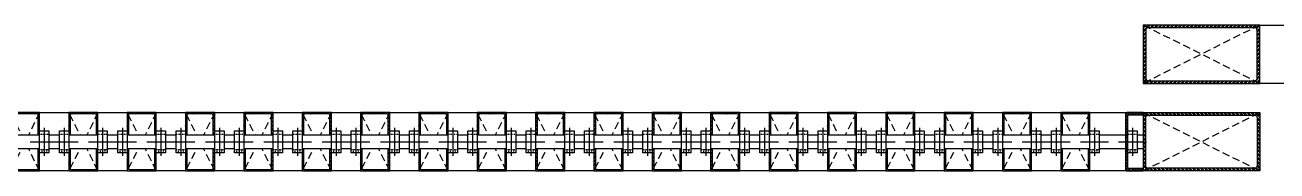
# Model space of a CAD drawing. Header units: millimetres. Extents: x -244126 to 368105, y -173968 to 259060.
# Drawn here: x 23548 to 24621, y 32610 to 32735 of the extents above; entities that cross this region are included whole.
import ezdxf

# ---------------------------------------------------------------- set-up
doc = ezdxf.new("R2010")
doc.units = ezdxf.units.MM
doc.header["$MEASUREMENT"] = 0
doc.linetypes.add('HIDDEN', pattern=[9.525, 6.35, -3.175])
doc.linetypes.add('TA_L1', pattern=[6.5, 3.55, -2.95])
for name, color, linetype in [('000 - H A T C H', 8, 'Continuous'), ('000 - H I D D E N', 7, 'Continuous'), ('000 - WIPEOUT', 250, 'Continuous'), ('001 - ASCESSORIES', 1, 'Continuous'), ('002 - STRUCTURAL STEEL', 4, 'Continuous'), ('A04_TUBE SERIES', 7, 'Continuous')]:
    doc.layers.add(name, color=color, linetype=linetype)

# ---------------------------------------------------------------- blocks, each defined once
blk = doc.blocks.new('*U3368')
at = {"color": 250}
blk.add_wipeout([(100, 0), (100, 50), (0, 50), (0, 0)], dxfattribs=at).dxf.layer = '000 - WIPEOUT'
at = {"layer": '000 - H A T C H'}
h = blk.add_hatch(dxfattribs=at)
h.set_pattern_fill('ANSI32', color=256, scale=0.25)
h.set_pattern_definition([(45, (87.5, 37.5), (-1.6838, 1.6838), []), (45, (88.6225, 37.5), (-1.6838, 1.6838), [])])
edge = h.paths.add_edge_path()
edge.add_line((100, 3), (100, 47))
edge.add_arc((97, 47), 3, 0, 90)
edge.add_line((97, 50), (3, 50))
edge.add_arc((3, 47), 3, 90, 180)
edge.add_line((0, 47), (0, 3))
edge.add_arc((3, 3), 3, 180, 270)
edge.add_line((3, 0), (97, 0))
edge.add_arc((97, 3), 3, 270, 360)
edge = h.paths.add_edge_path(flags=16)
edge.add_line((97.7, 4.3), (97.7, 45.7))
edge.add_arc((95.7, 45.7), 2, 0, 90)
edge.add_line((95.7, 47.7), (4.3, 47.7))
edge.add_arc((4.3, 45.7), 2, 90, 180)
edge.add_line((2.3, 45.7), (2.3, 4.3))
edge.add_arc((4.3, 4.3), 2, 180, 270)
edge.add_line((4.3, 2.3), (95.7, 2.3))
edge.add_arc((95.7, 4.3), 2, 270, 360)
at = {"layer": '000 - H I D D E N', "color": 8, "linetype": 'HIDDEN'}
for p, q in [((100, 0), (0, 50)), ((100, 50), (0, 0))]:
    blk.add_line(p, q, dxfattribs=at)
at = {"layer": '002 - STRUCTURAL STEEL', "color": 0}
for points in [[(100, 3), (100, 47, 0.414214), (97, 50), (3, 50, 0.414214), (0, 47), (0, 3, 0.414214), (3, 0), (97, 0, 0.414214)], [(97.7, 4.3), (97.7, 45.7, 0.414214), (95.7, 47.7), (4.3, 47.7, 0.414214), (2.3, 45.7), (2.3, 4.3, 0.414214), (4.3, 2.3), (95.7, 2.3, 0.414214)]]:
    blk.add_lwpolyline(points, format="xyb", close=True, dxfattribs=at)
at = {"layer": 'Defpoints', "color": 250}
blk.add_lwpolyline([(100, 0), (100, 50), (0, 50), (0, 0)], close=True, dxfattribs=at)
blk = doc.blocks.new('*U3387')
at = {"layer": '002 - STRUCTURAL STEEL', "color": 4, "xscale": -1}
blk.add_blockref('*U3368', (1466, -25), dxfattribs=at)
at = {"color": 0}
blk.add_wipeout([(50, 25), (1366, 25), (1366, -25), (50, -25)], dxfattribs=at).dxf.layer = '002 - STRUCTURAL STEEL'
at = {"layer": '002 - STRUCTURAL STEEL', "color": 0, "linetype": 'ByBlock'}
blk.add_lwpolyline([(50, 25), (1366, 25), (1366, -25), (50, -25)], close=True, dxfattribs=at)
blk = doc.blocks.new('*U3386')
at = {"layer": '002 - STRUCTURAL STEEL', "color": 4}
blk.add_blockref('*U3368', (-50, -25), dxfattribs=at)
at = {"color": 0}
blk.add_wipeout([(50, 25), (1366.7, 25), (1366.7, -25), (50, -25)], dxfattribs=at).dxf.layer = '002 - STRUCTURAL STEEL'
at = {"layer": '002 - STRUCTURAL STEEL', "color": 0, "linetype": 'ByBlock'}
blk.add_lwpolyline([(50, 25), (1366.7, 25), (1366.7, -25), (50, -25)], close=True, dxfattribs=at)
blk = doc.blocks.new('*U3383')
at = {"color": 250}
for points in [[(-287.5, 0), (-287.5, 50), (-312.5, 50), (-312.5, 0)], [(-237.5, 0), (-237.5, 50), (-262.5, 50), (-262.5, 0)], [(-187.5, 0), (-187.5, 50), (-212.5, 50), (-212.5, 0)], [(-137.5, 0), (-137.5, 50), (-162.5, 50), (-162.5, 0)], [(-87.5, 0), (-87.5, 50), (-112.5, 50), (-112.5, 0)], [(-37.5, 0), (-37.5, 50), (-62.5, 50), (-62.5, 0)], [(12.5, 0), (12.5, 50), (-12.5, 50), (-12.5, 0)], [(62.5, 0), (62.5, 50), (37.5, 50), (37.5, 0)], [(112.5, 0), (112.5, 50), (87.5, 50), (87.5, 0)], [(162.5, 0), (162.5, 50), (137.5, 50), (137.5, 0)], [(212.5, 0), (212.5, 50), (187.5, 50), (187.5, 0)], [(262.5, 0), (262.5, 50), (237.5, 50), (237.5, 0)], [(312.5, 0), (312.5, 50), (287.5, 50), (287.5, 0)], [(362.5, 0), (362.5, 50), (337.5, 50), (337.5, 0)], [(412.5, 0), (412.5, 50), (387.5, 50), (387.5, 0)], [(462.5, 0), (462.5, 50), (437.5, 50), (437.5, 0)], [(512.5, 0), (512.5, 50), (487.5, 50), (487.5, 0)], [(562.5, 0), (562.5, 50), (537.5, 50), (537.5, 0)], [(612.5, 0), (612.5, 50), (587.5, 50), (587.5, 0)]]:
    blk.add_wipeout(points, dxfattribs=at).dxf.layer = '000 - WIPEOUT'
at = {"layer": '000 - H I D D E N', "color": 8, "linetype": 'HIDDEN'}
for p, q in [((-287.5, 0), (-312.5, 50)), ((-287.5, 50), (-312.5, 0)), ((-237.5, 0), (-262.5, 50)), ((-237.5, 50), (-262.5, 0)), ((-187.5, 0), (-212.5, 50)), ((-187.5, 50), (-212.5, 0)), ((-137.5, 0), (-162.5, 50)), ((-137.5, 50), (-162.5, 0)), ((-87.5, 0), (-112.5, 50)), ((-87.5, 50), (-112.5, 0)), ((-37.5, 0), (-62.5, 50)), ((-37.5, 50), (-62.5, 0)), ((12.5, 0), (-12.5, 50)), ((12.5, 50), (-12.5, 0)), ((62.5, 0), (37.5, 50)), ((62.5, 50), (37.5, 0)), ((112.5, 0), (87.5, 50)), ((112.5, 50), (87.5, 0)), ((162.5, 0), (137.5, 50)), ((162.5, 50), (137.5, 0)), ((212.5, 0), (187.5, 50)), ((212.5, 50), (187.5, 0)), ((262.5, 0), (237.5, 50)), ((262.5, 50), (237.5, 0)), ((312.5, 0), (287.5, 50)), ((312.5, 50), (287.5, 0)), ((362.5, 0), (337.5, 50)), ((362.5, 50), (337.5, 0)), ((412.5, 0), (387.5, 50)), ((412.5, 50), (387.5, 0)), ((462.5, 0), (437.5, 50)), ((462.5, 50), (437.5, 0)), ((512.5, 0), (487.5, 50)), ((512.5, 50), (487.5, 0)), ((562.5, 0), (537.5, 50)), ((562.5, 50), (537.5, 0)), ((612.5, 0), (587.5, 50)), ((612.5, 50), (587.5, 0))]:
    blk.add_line(p, q, dxfattribs=at)
at = {"layer": '002 - STRUCTURAL STEEL', "color": 0}
for points in [[(-287.5, 0), (-287.5, 50), (-312.5, 50), (-312.5, 0)], [(-237.5, 0), (-237.5, 50), (-262.5, 50), (-262.5, 0)], [(-187.5, 0), (-187.5, 50), (-212.5, 50), (-212.5, 0)], [(-137.5, 0), (-137.5, 50), (-162.5, 50), (-162.5, 0)], [(-87.5, 0), (-87.5, 50), (-112.5, 50), (-112.5, 0)], [(-37.5, 0), (-37.5, 50), (-62.5, 50), (-62.5, 0)], [(12.5, 0), (12.5, 50), (-12.5, 50), (-12.5, 0)], [(62.5, 0), (62.5, 50), (37.5, 50), (37.5, 0)], [(112.5, 0), (112.5, 50), (87.5, 50), (87.5, 0)], [(162.5, 0), (162.5, 50), (137.5, 50), (137.5, 0)], [(212.5, 0), (212.5, 50), (187.5, 50), (187.5, 0)], [(262.5, 0), (262.5, 50), (237.5, 50), (237.5, 0)], [(312.5, 0), (312.5, 50), (287.5, 50), (287.5, 0)], [(362.5, 0), (362.5, 50), (337.5, 50), (337.5, 0)], [(412.5, 0), (412.5, 50), (387.5, 50), (387.5, 0)], [(462.5, 0), (462.5, 50), (437.5, 50), (437.5, 0)], [(512.5, 0), (512.5, 50), (487.5, 50), (487.5, 0)], [(562.5, 0), (562.5, 50), (537.5, 50), (537.5, 0)], [(612.5, 0), (612.5, 50), (587.5, 50), (587.5, 0)]]:
    blk.add_lwpolyline(points, close=True, dxfattribs=at)
for points in [[(-288.7, 2.2), (-288.7, 47.8, 0.414214), (-289.7, 48.8), (-310.3, 48.8, 0.414214), (-311.3, 47.8), (-311.3, 2.2, 0.414214), (-310.3, 1.2), (-289.7, 1.2, 0.414214)], [(-238.7, 2.2), (-238.7, 47.8, 0.414214), (-239.7, 48.8), (-260.3, 48.8, 0.414214), (-261.3, 47.8), (-261.3, 2.2, 0.414214), (-260.3, 1.2), (-239.7, 1.2, 0.414214)], [(-188.7, 2.2), (-188.7, 47.8, 0.414214), (-189.7, 48.8), (-210.3, 48.8, 0.414214), (-211.3, 47.8), (-211.3, 2.2, 0.414214), (-210.3, 1.2), (-189.7, 1.2, 0.414214)], [(-138.7, 2.2), (-138.7, 47.8, 0.414214), (-139.7, 48.8), (-160.3, 48.8, 0.414214), (-161.3, 47.8), (-161.3, 2.2, 0.414214), (-160.3, 1.2), (-139.7, 1.2, 0.414214)], [(-88.7, 2.2), (-88.7, 47.8, 0.414214), (-89.7, 48.8), (-110.3, 48.8, 0.414214), (-111.3, 47.8), (-111.3, 2.2, 0.414214), (-110.3, 1.2), (-89.7, 1.2, 0.414214)], [(-38.7, 2.2), (-38.7, 47.8, 0.414214), (-39.7, 48.8), (-60.3, 48.8, 0.414214), (-61.3, 47.8), (-61.3, 2.2, 0.414214), (-60.3, 1.2), (-39.7, 1.2, 0.414214)], [(11.3, 2.2), (11.3, 47.8, 0.414214), (10.3, 48.8), (-10.3, 48.8, 0.414214), (-11.3, 47.8), (-11.3, 2.2, 0.414214), (-10.3, 1.2), (10.3, 1.2, 0.414214)], [(61.3, 2.2), (61.3, 47.8, 0.414214), (60.3, 48.8), (39.7, 48.8, 0.414214), (38.7, 47.8), (38.7, 2.2, 0.414214), (39.7, 1.2), (60.3, 1.2, 0.414214)], [(111.3, 2.2), (111.3, 47.8, 0.414214), (110.3, 48.8), (89.7, 48.8, 0.414214), (88.7, 47.8), (88.7, 2.2, 0.414214), (89.7, 1.2), (110.3, 1.2, 0.414214)], [(161.3, 2.2), (161.3, 47.8, 0.414214), (160.3, 48.8), (139.7, 48.8, 0.414214), (138.7, 47.8), (138.7, 2.2, 0.414214), (139.7, 1.2), (160.3, 1.2, 0.414214)], [(211.3, 2.2), (211.3, 47.8, 0.414214), (210.3, 48.8), (189.7, 48.8, 0.414214), (188.7, 47.8), (188.7, 2.2, 0.414214), (189.7, 1.2), (210.3, 1.2, 0.414214)], [(261.3, 2.2), (261.3, 47.8, 0.414214), (260.3, 48.8), (239.7, 48.8, 0.414214), (238.7, 47.8), (238.7, 2.2, 0.414214), (239.7, 1.2), (260.3, 1.2, 0.414214)], [(311.3, 2.2), (311.3, 47.8, 0.414214), (310.3, 48.8), (289.7, 48.8, 0.414214), (288.7, 47.8), (288.7, 2.2, 0.414214), (289.7, 1.2), (310.3, 1.2, 0.414214)], [(361.3, 2.2), (361.3, 47.8, 0.414214), (360.3, 48.8), (339.7, 48.8, 0.414214), (338.7, 47.8), (338.7, 2.2, 0.414214), (339.7, 1.2), (360.3, 1.2, 0.414214)], [(411.3, 2.2), (411.3, 47.8, 0.414214), (410.3, 48.8), (389.7, 48.8, 0.414214), (388.7, 47.8), (388.7, 2.2, 0.414214), (389.7, 1.2), (410.3, 1.2, 0.414214)], [(461.3, 2.2), (461.3, 47.8, 0.414214), (460.3, 48.8), (439.7, 48.8, 0.414214), (438.7, 47.8), (438.7, 2.2, 0.414214), (439.7, 1.2), (460.3, 1.2, 0.414214)], [(511.3, 2.2), (511.3, 47.8, 0.414214), (510.3, 48.8), (489.7, 48.8, 0.414214), (488.7, 47.8), (488.7, 2.2, 0.414214), (489.7, 1.2), (510.3, 1.2, 0.414214)], [(561.3, 2.2), (561.3, 47.8, 0.414214), (560.3, 48.8), (539.7, 48.8, 0.414214), (538.7, 47.8), (538.7, 2.2, 0.414214), (539.7, 1.2), (560.3, 1.2, 0.414214)], [(611.3, 2.2), (611.3, 47.8, 0.414214), (610.3, 48.8), (589.7, 48.8, 0.414214), (588.7, 47.8), (588.7, 2.2, 0.414214), (589.7, 1.2), (610.3, 1.2, 0.414214)]]:
    blk.add_lwpolyline(points, format="xyb", close=True, dxfattribs=at)
at = {"layer": 'Defpoints', "color": 250}
for points in [[(-287.5, 0), (-287.5, 50), (-312.5, 50), (-312.5, 0)], [(-237.5, 0), (-237.5, 50), (-262.5, 50), (-262.5, 0)], [(-187.5, 0), (-187.5, 50), (-212.5, 50), (-212.5, 0)], [(-137.5, 0), (-137.5, 50), (-162.5, 50), (-162.5, 0)], [(-87.5, 0), (-87.5, 50), (-112.5, 50), (-112.5, 0)], [(-37.5, 0), (-37.5, 50), (-62.5, 50), (-62.5, 0)], [(12.5, 0), (12.5, 50), (-12.5, 50), (-12.5, 0)], [(62.5, 0), (62.5, 50), (37.5, 50), (37.5, 0)], [(112.5, 0), (112.5, 50), (87.5, 50), (87.5, 0)], [(162.5, 0), (162.5, 50), (137.5, 50), (137.5, 0)], [(212.5, 0), (212.5, 50), (187.5, 50), (187.5, 0)], [(262.5, 0), (262.5, 50), (237.5, 50), (237.5, 0)], [(312.5, 0), (312.5, 50), (287.5, 50), (287.5, 0)], [(362.5, 0), (362.5, 50), (337.5, 50), (337.5, 0)], [(412.5, 0), (412.5, 50), (387.5, 50), (387.5, 0)], [(462.5, 0), (462.5, 50), (437.5, 50), (437.5, 0)], [(512.5, 0), (512.5, 50), (487.5, 50), (487.5, 0)], [(562.5, 0), (562.5, 50), (537.5, 50), (537.5, 0)], [(612.5, 0), (612.5, 50), (587.5, 50), (587.5, 0)]]:
    blk.add_lwpolyline(points, close=True, dxfattribs=at)
at = {"color": 250}
for points in [[(-287.5, 0), (-287.5, 50), (-312.5, 50), (-312.5, 0)], [(-237.5, 0), (-237.5, 50), (-262.5, 50), (-262.5, 0)], [(-187.5, 0), (-187.5, 50), (-212.5, 50), (-212.5, 0)], [(-137.5, 0), (-137.5, 50), (-162.5, 50), (-162.5, 0)], [(-87.5, 0), (-87.5, 50), (-112.5, 50), (-112.5, 0)], [(-37.5, 0), (-37.5, 50), (-62.5, 50), (-62.5, 0)], [(12.5, 0), (12.5, 50), (-12.5, 50), (-12.5, 0)], [(62.5, 0), (62.5, 50), (37.5, 50), (37.5, 0)], [(112.5, 0), (112.5, 50), (87.5, 50), (87.5, 0)], [(162.5, 0), (162.5, 50), (137.5, 50), (137.5, 0)], [(212.5, 0), (212.5, 50), (187.5, 50), (187.5, 0)], [(262.5, 0), (262.5, 50), (237.5, 50), (237.5, 0)], [(312.5, 0), (312.5, 50), (287.5, 50), (287.5, 0)], [(362.5, 0), (362.5, 50), (337.5, 50), (337.5, 0)], [(412.5, 0), (412.5, 50), (387.5, 50), (387.5, 0)], [(462.5, 0), (462.5, 50), (437.5, 50), (437.5, 0)], [(512.5, 0), (512.5, 50), (487.5, 50), (487.5, 0)], [(562.5, 0), (562.5, 50), (537.5, 50), (537.5, 0)], [(612.5, 0), (612.5, 50), (587.5, 50), (587.5, 0)]]:
    blk.add_wipeout(points, dxfattribs=at).dxf.layer = '000 - WIPEOUT'
at = {"layer": '000 - H A T C H'}
h = blk.add_hatch(dxfattribs=at)
h.set_pattern_fill('ANSI32', color=256, scale=0.25)
h.set_pattern_definition([(45, (-300, 37.5), (-1.6838, 1.6838), []), (45, (-298.8775, 37.5), (-1.6838, 1.6838), [])])
h.paths.add_polyline_path([(-287.5, 0), (-287.5, 50), (-312.5, 50), (-312.5, 0)])
edge = h.paths.add_edge_path(flags=16)
edge.add_line((-288.7, 2.2), (-288.7, 47.8))
edge.add_arc((-289.7, 47.8), 1, 0, 90)
edge.add_line((-289.7, 48.8), (-310.3, 48.8))
edge.add_arc((-310.3, 47.8), 1, 90, 180)
edge.add_line((-311.3, 47.8), (-311.3, 2.2))
edge.add_arc((-310.3, 2.2), 1, 180, 270)
edge.add_line((-310.3, 1.2), (-289.7, 1.2))
edge.add_arc((-289.7, 2.2), 1, 270, 360)
h = blk.add_hatch(dxfattribs=at)
h.set_pattern_fill('ANSI32', color=256, scale=0.25)
h.set_pattern_definition([(45, (-250, 37.5), (-1.6838, 1.6838), []), (45, (-248.8775, 37.5), (-1.6838, 1.6838), [])])
h.paths.add_polyline_path([(-237.5, 0), (-237.5, 50), (-262.5, 50), (-262.5, 0)])
edge = h.paths.add_edge_path(flags=16)
edge.add_line((-238.7, 2.2), (-238.7, 47.8))
edge.add_arc((-239.7, 47.8), 1, 0, 90)
edge.add_line((-239.7, 48.8), (-260.3, 48.8))
edge.add_arc((-260.3, 47.8), 1, 90, 180)
edge.add_line((-261.3, 47.8), (-261.3, 2.2))
edge.add_arc((-260.3, 2.2), 1, 180, 270)
edge.add_line((-260.3, 1.2), (-239.7, 1.2))
edge.add_arc((-239.7, 2.2), 1, 270, 360)
h = blk.add_hatch(dxfattribs=at)
h.set_pattern_fill('ANSI32', color=256, scale=0.25)
h.set_pattern_definition([(45, (-200, 37.5), (-1.6838, 1.6838), []), (45, (-198.8775, 37.5), (-1.6838, 1.6838), [])])
h.paths.add_polyline_path([(-187.5, 0), (-187.5, 50), (-212.5, 50), (-212.5, 0)])
edge = h.paths.add_edge_path(flags=16)
edge.add_line((-188.7, 2.2), (-188.7, 47.8))
edge.add_arc((-189.7, 47.8), 1, 0, 90)
edge.add_line((-189.7, 48.8), (-210.3, 48.8))
edge.add_arc((-210.3, 47.8), 1, 90, 180)
edge.add_line((-211.3, 47.8), (-211.3, 2.2))
edge.add_arc((-210.3, 2.2), 1, 180, 270)
edge.add_line((-210.3, 1.2), (-189.7, 1.2))
edge.add_arc((-189.7, 2.2), 1, 270, 360)
h = blk.add_hatch(dxfattribs=at)
h.set_pattern_fill('ANSI32', color=256, scale=0.25)
h.set_pattern_definition([(45, (-150, 37.5), (-1.6838, 1.6838), []), (45, (-148.8775, 37.5), (-1.6838, 1.6838), [])])
h.paths.add_polyline_path([(-137.5, 0), (-137.5, 50), (-162.5, 50), (-162.5, 0)])
edge = h.paths.add_edge_path(flags=16)
edge.add_line((-138.7, 2.2), (-138.7, 47.8))
edge.add_arc((-139.7, 47.8), 1, 0, 90)
edge.add_line((-139.7, 48.8), (-160.3, 48.8))
edge.add_arc((-160.3, 47.8), 1, 90, 180)
edge.add_line((-161.3, 47.8), (-161.3, 2.2))
edge.add_arc((-160.3, 2.2), 1, 180, 270)
edge.add_line((-160.3, 1.2), (-139.7, 1.2))
edge.add_arc((-139.7, 2.2), 1, 270, 360)
h = blk.add_hatch(dxfattribs=at)
h.set_pattern_fill('ANSI32', color=256, scale=0.25)
h.set_pattern_definition([(45, (-100, 37.5), (-1.6838, 1.6838), []), (45, (-98.8775, 37.5), (-1.6838, 1.6838), [])])
h.paths.add_polyline_path([(-87.5, 0), (-87.5, 50), (-112.5, 50), (-112.5, 0)])
edge = h.paths.add_edge_path(flags=16)
edge.add_line((-88.7, 2.2), (-88.7, 47.8))
edge.add_arc((-89.7, 47.8), 1, 0, 90)
edge.add_line((-89.7, 48.8), (-110.3, 48.8))
edge.add_arc((-110.3, 47.8), 1, 90, 180)
edge.add_line((-111.3, 47.8), (-111.3, 2.2))
edge.add_arc((-110.3, 2.2), 1, 180, 270)
edge.add_line((-110.3, 1.2), (-89.7, 1.2))
edge.add_arc((-89.7, 2.2), 1, 270, 360)
h = blk.add_hatch(dxfattribs=at)
h.set_pattern_fill('ANSI32', color=256, scale=0.25)
h.set_pattern_definition([(45, (-50, 37.5), (-1.6838, 1.6838), []), (45, (-48.8775, 37.5), (-1.6838, 1.6838), [])])
h.paths.add_polyline_path([(-37.5, 0), (-37.5, 50), (-62.5, 50), (-62.5, 0)])
edge = h.paths.add_edge_path(flags=16)
edge.add_line((-38.7, 2.2), (-38.7, 47.8))
edge.add_arc((-39.7, 47.8), 1, 0, 90)
edge.add_line((-39.7, 48.8), (-60.3, 48.8))
edge.add_arc((-60.3, 47.8), 1, 90, 180)
edge.add_line((-61.3, 47.8), (-61.3, 2.2))
edge.add_arc((-60.3, 2.2), 1, 180, 270)
edge.add_line((-60.3, 1.2), (-39.7, 1.2))
edge.add_arc((-39.7, 2.2), 1, 270, 360)
h = blk.add_hatch(dxfattribs=at)
h.set_pattern_fill('ANSI32', color=256, scale=0.25)
h.set_pattern_definition([(45, (0, 37.5), (-1.6838, 1.6838), []), (45, (1.1225, 37.5), (-1.6838, 1.6838), [])])
h.paths.add_polyline_path([(12.5, 0), (12.5, 50), (-12.5, 50), (-12.5, 0)])
edge = h.paths.add_edge_path(flags=16)
edge.add_line((11.3, 2.2), (11.3, 47.8))
edge.add_arc((10.3, 47.8), 1, 0, 90)
edge.add_line((10.3, 48.8), (-10.3, 48.8))
edge.add_arc((-10.3, 47.8), 1, 90, 180)
edge.add_line((-11.3, 47.8), (-11.3, 2.2))
edge.add_arc((-10.3, 2.2), 1, 180, 270)
edge.add_line((-10.3, 1.2), (10.3, 1.2))
edge.add_arc((10.3, 2.2), 1, 270, 360)
h = blk.add_hatch(dxfattribs=at)
h.set_pattern_fill('ANSI32', color=256, scale=0.25)
h.set_pattern_definition([(45, (50, 37.5), (-1.6838, 1.6838), []), (45, (51.1225, 37.5), (-1.6838, 1.6838), [])])
h.paths.add_polyline_path([(62.5, 0), (62.5, 50), (37.5, 50), (37.5, 0)])
edge = h.paths.add_edge_path(flags=16)
edge.add_line((61.3, 2.2), (61.3, 47.8))
edge.add_arc((60.3, 47.8), 1, 0, 90)
edge.add_line((60.3, 48.8), (39.7, 48.8))
edge.add_arc((39.7, 47.8), 1, 90, 180)
edge.add_line((38.7, 47.8), (38.7, 2.2))
edge.add_arc((39.7, 2.2), 1, 180, 270)
edge.add_line((39.7, 1.2), (60.3, 1.2))
edge.add_arc((60.3, 2.2), 1, 270, 360)
h = blk.add_hatch(dxfattribs=at)
h.set_pattern_fill('ANSI32', color=256, scale=0.25)
h.set_pattern_definition([(45, (100, 37.5), (-1.6838, 1.6838), []), (45, (101.1225, 37.5), (-1.6838, 1.6838), [])])
h.paths.add_polyline_path([(112.5, 0), (112.5, 50), (87.5, 50), (87.5, 0)])
edge = h.paths.add_edge_path(flags=16)
edge.add_line((111.3, 2.2), (111.3, 47.8))
edge.add_arc((110.3, 47.8), 1, 0, 90)
edge.add_line((110.3, 48.8), (89.7, 48.8))
edge.add_arc((89.7, 47.8), 1, 90, 180)
edge.add_line((88.7, 47.8), (88.7, 2.2))
edge.add_arc((89.7, 2.2), 1, 180, 270)
edge.add_line((89.7, 1.2), (110.3, 1.2))
edge.add_arc((110.3, 2.2), 1, 270, 360)
h = blk.add_hatch(dxfattribs=at)
h.set_pattern_fill('ANSI32', color=256, scale=0.25)
h.set_pattern_definition([(45, (150, 37.5), (-1.6838, 1.6838), []), (45, (151.1225, 37.5), (-1.6838, 1.6838), [])])
h.paths.add_polyline_path([(162.5, 0), (162.5, 50), (137.5, 50), (137.5, 0)])
edge = h.paths.add_edge_path(flags=16)
edge.add_line((161.3, 2.2), (161.3, 47.8))
edge.add_arc((160.3, 47.8), 1, 0, 90)
edge.add_line((160.3, 48.8), (139.7, 48.8))
edge.add_arc((139.7, 47.8), 1, 90, 180)
edge.add_line((138.7, 47.8), (138.7, 2.2))
edge.add_arc((139.7, 2.2), 1, 180, 270)
edge.add_line((139.7, 1.2), (160.3, 1.2))
edge.add_arc((160.3, 2.2), 1, 270, 360)
h = blk.add_hatch(dxfattribs=at)
h.set_pattern_fill('ANSI32', color=256, scale=0.25)
h.set_pattern_definition([(45, (200, 37.5), (-1.6838, 1.6838), []), (45, (201.1225, 37.5), (-1.6838, 1.6838), [])])
h.paths.add_polyline_path([(212.5, 0), (212.5, 50), (187.5, 50), (187.5, 0)])
edge = h.paths.add_edge_path(flags=16)
edge.add_line((211.3, 2.2), (211.3, 47.8))
edge.add_arc((210.3, 47.8), 1, 0, 90)
edge.add_line((210.3, 48.8), (189.7, 48.8))
edge.add_arc((189.7, 47.8), 1, 90, 180)
edge.add_line((188.7, 47.8), (188.7, 2.2))
edge.add_arc((189.7, 2.2), 1, 180, 270)
edge.add_line((189.7, 1.2), (210.3, 1.2))
edge.add_arc((210.3, 2.2), 1, 270, 360)
h = blk.add_hatch(dxfattribs=at)
h.set_pattern_fill('ANSI32', color=256, scale=0.25)
h.set_pattern_definition([(45, (250, 37.5), (-1.6838, 1.6838), []), (45, (251.1225, 37.5), (-1.6838, 1.6838), [])])
h.paths.add_polyline_path([(262.5, 0), (262.5, 50), (237.5, 50), (237.5, 0)])
edge = h.paths.add_edge_path(flags=16)
edge.add_line((261.3, 2.2), (261.3, 47.8))
edge.add_arc((260.3, 47.8), 1, 0, 90)
edge.add_line((260.3, 48.8), (239.7, 48.8))
edge.add_arc((239.7, 47.8), 1, 90, 180)
edge.add_line((238.7, 47.8), (238.7, 2.2))
edge.add_arc((239.7, 2.2), 1, 180, 270)
edge.add_line((239.7, 1.2), (260.3, 1.2))
edge.add_arc((260.3, 2.2), 1, 270, 360)
h = blk.add_hatch(dxfattribs=at)
h.set_pattern_fill('ANSI32', color=256, scale=0.25)
h.set_pattern_definition([(45, (300, 37.5), (-1.6838, 1.6838), []), (45, (301.1225, 37.5), (-1.6838, 1.6838), [])])
h.paths.add_polyline_path([(312.5, 0), (312.5, 50), (287.5, 50), (287.5, 0)])
edge = h.paths.add_edge_path(flags=16)
edge.add_line((311.3, 2.2), (311.3, 47.8))
edge.add_arc((310.3, 47.8), 1, 0, 90)
edge.add_line((310.3, 48.8), (289.7, 48.8))
edge.add_arc((289.7, 47.8), 1, 90, 180)
edge.add_line((288.7, 47.8), (288.7, 2.2))
edge.add_arc((289.7, 2.2), 1, 180, 270)
edge.add_line((289.7, 1.2), (310.3, 1.2))
edge.add_arc((310.3, 2.2), 1, 270, 360)
h = blk.add_hatch(dxfattribs=at)
h.set_pattern_fill('ANSI32', color=256, scale=0.25)
h.set_pattern_definition([(45, (350, 37.5), (-1.6838, 1.6838), []), (45, (351.1225, 37.5), (-1.6838, 1.6838), [])])
h.paths.add_polyline_path([(362.5, 0), (362.5, 50), (337.5, 50), (337.5, 0)])
edge = h.paths.add_edge_path(flags=16)
edge.add_line((361.3, 2.2), (361.3, 47.8))
edge.add_arc((360.3, 47.8), 1, 0, 90)
edge.add_line((360.3, 48.8), (339.7, 48.8))
edge.add_arc((339.7, 47.8), 1, 90, 180)
edge.add_line((338.7, 47.8), (338.7, 2.2))
edge.add_arc((339.7, 2.2), 1, 180, 270)
edge.add_line((339.7, 1.2), (360.3, 1.2))
edge.add_arc((360.3, 2.2), 1, 270, 360)
h = blk.add_hatch(dxfattribs=at)
h.set_pattern_fill('ANSI32', color=256, scale=0.25)
h.set_pattern_definition([(45, (400, 37.5), (-1.6838, 1.6838), []), (45, (401.1225, 37.5), (-1.6838, 1.6838), [])])
h.paths.add_polyline_path([(412.5, 0), (412.5, 50), (387.5, 50), (387.5, 0)])
edge = h.paths.add_edge_path(flags=16)
edge.add_line((411.3, 2.2), (411.3, 47.8))
edge.add_arc((410.3, 47.8), 1, 0, 90)
edge.add_line((410.3, 48.8), (389.7, 48.8))
edge.add_arc((389.7, 47.8), 1, 90, 180)
edge.add_line((388.7, 47.8), (388.7, 2.2))
edge.add_arc((389.7, 2.2), 1, 180, 270)
edge.add_line((389.7, 1.2), (410.3, 1.2))
edge.add_arc((410.3, 2.2), 1, 270, 360)
h = blk.add_hatch(dxfattribs=at)
h.set_pattern_fill('ANSI32', color=256, scale=0.25)
h.set_pattern_definition([(45, (450, 37.5), (-1.6838, 1.6838), []), (45, (451.1225, 37.5), (-1.6838, 1.6838), [])])
h.paths.add_polyline_path([(462.5, 0), (462.5, 50), (437.5, 50), (437.5, 0)])
edge = h.paths.add_edge_path(flags=16)
edge.add_line((461.3, 2.2), (461.3, 47.8))
edge.add_arc((460.3, 47.8), 1, 0, 90)
edge.add_line((460.3, 48.8), (439.7, 48.8))
edge.add_arc((439.7, 47.8), 1, 90, 180)
edge.add_line((438.7, 47.8), (438.7, 2.2))
edge.add_arc((439.7, 2.2), 1, 180, 270)
edge.add_line((439.7, 1.2), (460.3, 1.2))
edge.add_arc((460.3, 2.2), 1, 270, 360)
h = blk.add_hatch(dxfattribs=at)
h.set_pattern_fill('ANSI32', color=256, scale=0.25)
h.set_pattern_definition([(45, (500, 37.5), (-1.6838, 1.6838), []), (45, (501.1225, 37.5), (-1.6838, 1.6838), [])])
h.paths.add_polyline_path([(512.5, 0), (512.5, 50), (487.5, 50), (487.5, 0)])
edge = h.paths.add_edge_path(flags=16)
edge.add_line((511.3, 2.2), (511.3, 47.8))
edge.add_arc((510.3, 47.8), 1, 0, 90)
edge.add_line((510.3, 48.8), (489.7, 48.8))
edge.add_arc((489.7, 47.8), 1, 90, 180)
edge.add_line((488.7, 47.8), (488.7, 2.2))
edge.add_arc((489.7, 2.2), 1, 180, 270)
edge.add_line((489.7, 1.2), (510.3, 1.2))
edge.add_arc((510.3, 2.2), 1, 270, 360)
h = blk.add_hatch(dxfattribs=at)
h.set_pattern_fill('ANSI32', color=256, scale=0.25)
h.set_pattern_definition([(45, (550, 37.5), (-1.6838, 1.6838), []), (45, (551.1225, 37.5), (-1.6838, 1.6838), [])])
h.paths.add_polyline_path([(562.5, 0), (562.5, 50), (537.5, 50), (537.5, 0)])
edge = h.paths.add_edge_path(flags=16)
edge.add_line((561.3, 2.2), (561.3, 47.8))
edge.add_arc((560.3, 47.8), 1, 0, 90)
edge.add_line((560.3, 48.8), (539.7, 48.8))
edge.add_arc((539.7, 47.8), 1, 90, 180)
edge.add_line((538.7, 47.8), (538.7, 2.2))
edge.add_arc((539.7, 2.2), 1, 180, 270)
edge.add_line((539.7, 1.2), (560.3, 1.2))
edge.add_arc((560.3, 2.2), 1, 270, 360)
h = blk.add_hatch(dxfattribs=at)
h.set_pattern_fill('ANSI32', color=256, scale=0.25)
h.set_pattern_definition([(45, (600, 37.5), (-1.6838, 1.6838), []), (45, (601.1225, 37.5), (-1.6838, 1.6838), [])])
h.paths.add_polyline_path([(612.5, 0), (612.5, 50), (587.5, 50), (587.5, 0)])
edge = h.paths.add_edge_path(flags=16)
edge.add_line((611.3, 2.2), (611.3, 47.8))
edge.add_arc((610.3, 47.8), 1, 0, 90)
edge.add_line((610.3, 48.8), (589.7, 48.8))
edge.add_arc((589.7, 47.8), 1, 90, 180)
edge.add_line((588.7, 47.8), (588.7, 2.2))
edge.add_arc((589.7, 2.2), 1, 180, 270)
edge.add_line((589.7, 1.2), (610.3, 1.2))
edge.add_arc((610.3, 2.2), 1, 270, 360)
at = {"layer": '000 - H I D D E N', "color": 8, "linetype": 'HIDDEN'}
for p, q in [((-287.5, 0), (-312.5, 50)), ((-287.5, 50), (-312.5, 0)), ((-237.5, 0), (-262.5, 50)), ((-237.5, 50), (-262.5, 0)), ((-187.5, 0), (-212.5, 50)), ((-187.5, 50), (-212.5, 0)), ((-137.5, 0), (-162.5, 50)), ((-137.5, 50), (-162.5, 0)), ((-87.5, 0), (-112.5, 50)), ((-87.5, 50), (-112.5, 0)), ((-37.5, 0), (-62.5, 50)), ((-37.5, 50), (-62.5, 0)), ((12.5, 0), (-12.5, 50)), ((12.5, 50), (-12.5, 0)), ((62.5, 0), (37.5, 50)), ((62.5, 50), (37.5, 0)), ((112.5, 0), (87.5, 50)), ((112.5, 50), (87.5, 0)), ((162.5, 0), (137.5, 50)), ((162.5, 50), (137.5, 0)), ((212.5, 0), (187.5, 50)), ((212.5, 50), (187.5, 0)), ((262.5, 0), (237.5, 50)), ((262.5, 50), (237.5, 0)), ((312.5, 0), (287.5, 50)), ((312.5, 50), (287.5, 0)), ((362.5, 0), (337.5, 50)), ((362.5, 50), (337.5, 0)), ((412.5, 0), (387.5, 50)), ((412.5, 50), (387.5, 0)), ((462.5, 0), (437.5, 50)), ((462.5, 50), (437.5, 0)), ((512.5, 0), (487.5, 50)), ((512.5, 50), (487.5, 0)), ((562.5, 0), (537.5, 50)), ((562.5, 50), (537.5, 0)), ((612.5, 0), (587.5, 50)), ((612.5, 50), (587.5, 0))]:
    blk.add_line(p, q, dxfattribs=at)
at = {"layer": '002 - STRUCTURAL STEEL', "color": 0}
for points in [[(-287.5, 0), (-287.5, 50), (-312.5, 50), (-312.5, 0)], [(-237.5, 0), (-237.5, 50), (-262.5, 50), (-262.5, 0)], [(-187.5, 0), (-187.5, 50), (-212.5, 50), (-212.5, 0)], [(-137.5, 0), (-137.5, 50), (-162.5, 50), (-162.5, 0)], [(-87.5, 0), (-87.5, 50), (-112.5, 50), (-112.5, 0)], [(-37.5, 0), (-37.5, 50), (-62.5, 50), (-62.5, 0)], [(12.5, 0), (12.5, 50), (-12.5, 50), (-12.5, 0)], [(62.5, 0), (62.5, 50), (37.5, 50), (37.5, 0)], [(112.5, 0), (112.5, 50), (87.5, 50), (87.5, 0)], [(162.5, 0), (162.5, 50), (137.5, 50), (137.5, 0)], [(212.5, 0), (212.5, 50), (187.5, 50), (187.5, 0)], [(262.5, 0), (262.5, 50), (237.5, 50), (237.5, 0)], [(312.5, 0), (312.5, 50), (287.5, 50), (287.5, 0)], [(362.5, 0), (362.5, 50), (337.5, 50), (337.5, 0)], [(412.5, 0), (412.5, 50), (387.5, 50), (387.5, 0)], [(462.5, 0), (462.5, 50), (437.5, 50), (437.5, 0)], [(512.5, 0), (512.5, 50), (487.5, 50), (487.5, 0)], [(562.5, 0), (562.5, 50), (537.5, 50), (537.5, 0)], [(612.5, 0), (612.5, 50), (587.5, 50), (587.5, 0)]]:
    blk.add_lwpolyline(points, close=True, dxfattribs=at)
for points in [[(-288.7, 2.2), (-288.7, 47.8, 0.414214), (-289.7, 48.8), (-310.3, 48.8, 0.414214), (-311.3, 47.8), (-311.3, 2.2, 0.414214), (-310.3, 1.2), (-289.7, 1.2, 0.414214)], [(-238.7, 2.2), (-238.7, 47.8, 0.414214), (-239.7, 48.8), (-260.3, 48.8, 0.414214), (-261.3, 47.8), (-261.3, 2.2, 0.414214), (-260.3, 1.2), (-239.7, 1.2, 0.414214)], [(-188.7, 2.2), (-188.7, 47.8, 0.414214), (-189.7, 48.8), (-210.3, 48.8, 0.414214), (-211.3, 47.8), (-211.3, 2.2, 0.414214), (-210.3, 1.2), (-189.7, 1.2, 0.414214)], [(-138.7, 2.2), (-138.7, 47.8, 0.414214), (-139.7, 48.8), (-160.3, 48.8, 0.414214), (-161.3, 47.8), (-161.3, 2.2, 0.414214), (-160.3, 1.2), (-139.7, 1.2, 0.414214)], [(-88.7, 2.2), (-88.7, 47.8, 0.414214), (-89.7, 48.8), (-110.3, 48.8, 0.414214), (-111.3, 47.8), (-111.3, 2.2, 0.414214), (-110.3, 1.2), (-89.7, 1.2, 0.414214)], [(-38.7, 2.2), (-38.7, 47.8, 0.414214), (-39.7, 48.8), (-60.3, 48.8, 0.414214), (-61.3, 47.8), (-61.3, 2.2, 0.414214), (-60.3, 1.2), (-39.7, 1.2, 0.414214)], [(11.3, 2.2), (11.3, 47.8, 0.414214), (10.3, 48.8), (-10.3, 48.8, 0.414214), (-11.3, 47.8), (-11.3, 2.2, 0.414214), (-10.3, 1.2), (10.3, 1.2, 0.414214)], [(61.3, 2.2), (61.3, 47.8, 0.414214), (60.3, 48.8), (39.7, 48.8, 0.414214), (38.7, 47.8), (38.7, 2.2, 0.414214), (39.7, 1.2), (60.3, 1.2, 0.414214)], [(111.3, 2.2), (111.3, 47.8, 0.414214), (110.3, 48.8), (89.7, 48.8, 0.414214), (88.7, 47.8), (88.7, 2.2, 0.414214), (89.7, 1.2), (110.3, 1.2, 0.414214)], [(161.3, 2.2), (161.3, 47.8, 0.414214), (160.3, 48.8), (139.7, 48.8, 0.414214), (138.7, 47.8), (138.7, 2.2, 0.414214), (139.7, 1.2), (160.3, 1.2, 0.414214)], [(211.3, 2.2), (211.3, 47.8, 0.414214), (210.3, 48.8), (189.7, 48.8, 0.414214), (188.7, 47.8), (188.7, 2.2, 0.414214), (189.7, 1.2), (210.3, 1.2, 0.414214)], [(261.3, 2.2), (261.3, 47.8, 0.414214), (260.3, 48.8), (239.7, 48.8, 0.414214), (238.7, 47.8), (238.7, 2.2, 0.414214), (239.7, 1.2), (260.3, 1.2, 0.414214)], [(311.3, 2.2), (311.3, 47.8, 0.414214), (310.3, 48.8), (289.7, 48.8, 0.414214), (288.7, 47.8), (288.7, 2.2, 0.414214), (289.7, 1.2), (310.3, 1.2, 0.414214)], [(361.3, 2.2), (361.3, 47.8, 0.414214), (360.3, 48.8), (339.7, 48.8, 0.414214), (338.7, 47.8), (338.7, 2.2, 0.414214), (339.7, 1.2), (360.3, 1.2, 0.414214)], [(411.3, 2.2), (411.3, 47.8, 0.414214), (410.3, 48.8), (389.7, 48.8, 0.414214), (388.7, 47.8), (388.7, 2.2, 0.414214), (389.7, 1.2), (410.3, 1.2, 0.414214)], [(461.3, 2.2), (461.3, 47.8, 0.414214), (460.3, 48.8), (439.7, 48.8, 0.414214), (438.7, 47.8), (438.7, 2.2, 0.414214), (439.7, 1.2), (460.3, 1.2, 0.414214)], [(511.3, 2.2), (511.3, 47.8, 0.414214), (510.3, 48.8), (489.7, 48.8, 0.414214), (488.7, 47.8), (488.7, 2.2, 0.414214), (489.7, 1.2), (510.3, 1.2, 0.414214)], [(561.3, 2.2), (561.3, 47.8, 0.414214), (560.3, 48.8), (539.7, 48.8, 0.414214), (538.7, 47.8), (538.7, 2.2, 0.414214), (539.7, 1.2), (560.3, 1.2, 0.414214)], [(611.3, 2.2), (611.3, 47.8, 0.414214), (610.3, 48.8), (589.7, 48.8, 0.414214), (588.7, 47.8), (588.7, 2.2, 0.414214), (589.7, 1.2), (610.3, 1.2, 0.414214)]]:
    blk.add_lwpolyline(points, format="xyb", close=True, dxfattribs=at)
at = {"layer": 'Defpoints', "color": 250}
for points in [[(-287.5, 0), (-287.5, 50), (-312.5, 50), (-312.5, 0)], [(-237.5, 0), (-237.5, 50), (-262.5, 50), (-262.5, 0)], [(-187.5, 0), (-187.5, 50), (-212.5, 50), (-212.5, 0)], [(-137.5, 0), (-137.5, 50), (-162.5, 50), (-162.5, 0)], [(-87.5, 0), (-87.5, 50), (-112.5, 50), (-112.5, 0)], [(-37.5, 0), (-37.5, 50), (-62.5, 50), (-62.5, 0)], [(12.5, 0), (12.5, 50), (-12.5, 50), (-12.5, 0)], [(62.5, 0), (62.5, 50), (37.5, 50), (37.5, 0)], [(112.5, 0), (112.5, 50), (87.5, 50), (87.5, 0)], [(162.5, 0), (162.5, 50), (137.5, 50), (137.5, 0)], [(212.5, 0), (212.5, 50), (187.5, 50), (187.5, 0)], [(262.5, 0), (262.5, 50), (237.5, 50), (237.5, 0)], [(312.5, 0), (312.5, 50), (287.5, 50), (287.5, 0)], [(362.5, 0), (362.5, 50), (337.5, 50), (337.5, 0)], [(412.5, 0), (412.5, 50), (387.5, 50), (387.5, 0)], [(462.5, 0), (462.5, 50), (437.5, 50), (437.5, 0)], [(512.5, 0), (512.5, 50), (487.5, 50), (487.5, 0)], [(562.5, 0), (562.5, 50), (537.5, 50), (537.5, 0)], [(612.5, 0), (612.5, 50), (587.5, 50), (587.5, 0)]]:
    blk.add_lwpolyline(points, close=True, dxfattribs=at)
blk = doc.blocks.new('*U3384')
at = {"color": 0}
blk.add_wipeout([(-658, 12), (658, 12), (658, 0), (-658, 0)], dxfattribs=at).dxf.layer = '000 - WIPEOUT'
at = {"layer": '002 - STRUCTURAL STEEL', "color": 0, "linetype": 'ByBlock'}
blk.add_lwpolyline([(-658, 12), (658, 12), (658, 0), (-658, 0)], close=True, dxfattribs=at)
blk = doc.blocks.new('000 - ASSCESSORIES_FAMELINE_AL.2.00mm.(thk.)_BRACKET_FITTING_U_PROFILE_15x50x15mm._(L_2400mm.)_')
at = {"layer": '000 - H A T C H'}
h = blk.add_hatch(dxfattribs=at)
h.set_pattern_fill('ANSI32', color=8, scale=5)
h.set_pattern_definition([(45, (-24506.054, -32635.259), (-1.325825215, 1.325825215), []), (45, (-24505.17, -32635.259), (-1.325825215, 1.325825215), [])])
edge = h.paths.add_edge_path()
edge.add_line((0, -23), (-13, -23))
edge.add_line((-13, -23), (-13, 23))
edge.add_line((-13, 23), (0, 23))
edge.add_line((0, 23), (0, 25))
edge.add_line((0, 25), (-14, 25))
edge.add_arc((-14, 24), 1, 90, 180)
edge.add_line((-15, 24), (-15, -24))
edge.add_arc((-14, -24), 1, 180, 270)
edge.add_line((-14, -25), (0, -25))
edge.add_line((0, -25), (0, -23))
at = {"layer": 'A04_TUBE SERIES', "color": 3}
blk.add_lwpolyline([(0, -23), (-13, -23), (-13, 23), (0, 23), (0, 25), (-14, 25, 0.414214), (-15, 24), (-15, -24, 0.414214), (-14, -25), (0, -25)], format="xyb", close=True, dxfattribs=at)
blk = doc.blocks.new('000 - FAMELINE_STAINLESS_STEEL_LOCKING_BUSH_(SS-LKB-01)_TOP_VIEW')
at = {"color": 2}
blk.add_wipeout([(-9.5, 4), (9.5, 4), (9.5, -4), (-9.5, -4)], dxfattribs=at).dxf.layer = '000 - WIPEOUT'
at = {"layer": '001 - ASCESSORIES', "linetype": 'TA_L1', "ltscale": 0.2}
for p, q in [((-6.5, 2.25), (-9.5, 2.25)), ((-6.5, 4), (-6.5, -4)), ((6.5, 4), (6.5, -4)), ((-9.5, -2.25), (-6.5, -2.25))]:
    blk.add_line(p, q, dxfattribs=at)
at = {"layer": '001 - ASCESSORIES', "color": 2}
blk.add_lwpolyline([(-9.5, 4), (9.5, 4), (9.5, -4), (-9.5, -4)], close=True, dxfattribs=at)
at = {"layer": 'Defpoints', "color": 250}
for p, q in [((0, 12), (0, -12)), ((12, 0), (-12, 0))]:
    blk.add_line(p, q, dxfattribs=at)
blk = doc.blocks.new('*U3428')
at = {"layer": '001 - ASCESSORIES', "color": 0}
blk.add_blockref('000 - FAMELINE_STAINLESS_STEEL_LOCKING_BUSH_(SS-LKB-01)_TOP_VIEW', (0, 0), dxfattribs=at)

msp = doc.modelspace()

# ---------------------------------------------------------------- block references
at = {"layer": 'A04_TUBE SERIES', "color": 3}
msp.add_blockref('*U3386', (24556.05397, 32710.25893), dxfattribs=at)
at = {"layer": 'A04_TUBE SERIES', "color": 2}
msp.add_blockref('*U3387', (23140.05397, 32635.25893), dxfattribs=at)

# ---------------------------------------------------------------- next in the draw order: block references
at = {"color": 3}
msp.add_blockref('*U3383', (23848.05397, 32610.25893), dxfattribs=at)

# ---------------------------------------------------------------- next in the draw order: block references
at = {"color": 2}
msp.add_blockref('*U3384', (23848.05397, 32629.25893), dxfattribs=at)

# ---------------------------------------------------------------- next in the draw order: block references
at = {"color": 3}
msp.add_blockref('000 - ASSCESSORIES_FAMELINE_AL.2.00mm.(thk.)_BRACKET_FITTING_U_PROFILE_15x50x15mm._(L_2400mm.)_', (24506.05397, 32635.25893), dxfattribs=at)
at = {"color": 3, "rotation": 90}
for p in [(23581.55397, 32635.25893), (23631.55397, 32635.25893), (23681.55397, 32635.25893), (23731.55397, 32635.25893), (23781.55397, 32635.25893), (23831.55397, 32635.25893), (23881.55397, 32635.25893), (23931.55397, 32635.25893), (23981.55397, 32635.25893), (24031.55397, 32635.25893), (24081.55397, 32635.25893), (24131.55397, 32635.25893), (24181.55397, 32635.25893), (24231.55397, 32635.25893), (24281.55397, 32635.25893), (24331.55397, 32635.25893), (24381.55397, 32635.25893), (24431.55397, 32635.25893), (24464.55397, 32635.25893)]:
    msp.add_blockref('*U3428', p, dxfattribs=at)

# ---------------------------------------------------------------- next in the draw order: block references
for p in [(23564.55397, 32635.25893), (23614.55397, 32635.25893), (23664.55397, 32635.25893), (23714.55397, 32635.25893), (23764.55397, 32635.25893), (23814.55397, 32635.25893), (23864.55397, 32635.25893), (23914.55397, 32635.25893), (23964.55397, 32635.25893), (24014.55397, 32635.25893), (24064.55397, 32635.25893), (24114.55397, 32635.25893), (24164.55397, 32635.25893), (24214.55397, 32635.25893), (24264.55397, 32635.25893), (24314.55397, 32635.25893), (24364.55397, 32635.25893), (24414.55397, 32635.25893), (24497.05397, 32635.25893)]:
    msp.add_blockref('*U3428', p, dxfattribs=at)

doc.saveas('drawing.dxf')
